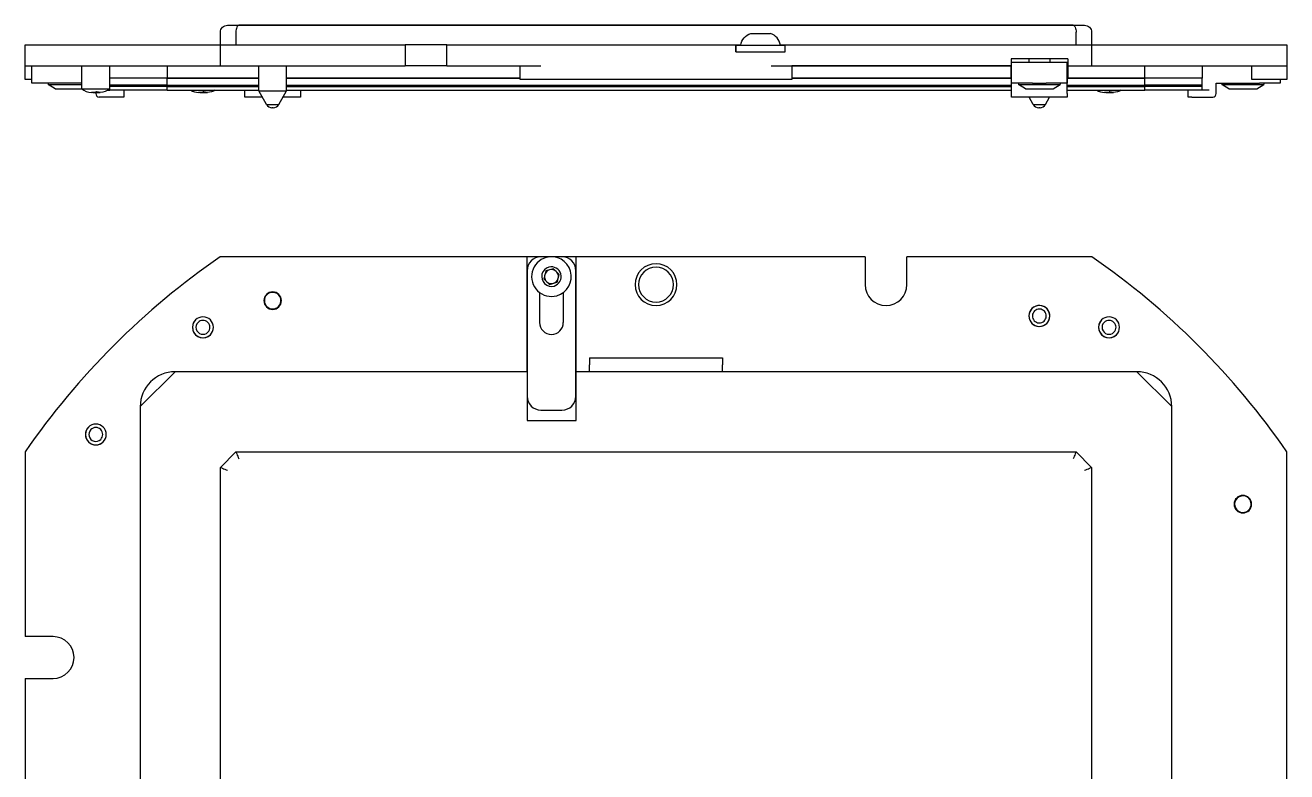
# Model space of a CAD drawing. Extents: x 74 to 808, y 79 to 560.
# Drawn here: x 382.4 to 563.4, y 213.6 to 320.7 of the extents above; entities that cross this region are included whole.
import ezdxf

# ---------------------------------------------------------------- set-up
doc = ezdxf.new("R2010")
doc.units = 0
doc.layers.add('ProjItem', color=7, linetype='CONTINUOUS')
doc.layers.add('ProjItem002', color=7, linetype='CONTINUOUS')

msp = doc.modelspace()

# ---------------------------------------------------------------- linework, layer by layer
at = {"layer": 'ProjItem'}
for p, q in [((411.363, 320.744), (413, 320.744)), ((532.726, 320.744), (413, 320.744)), ((413, 320.744), (532.726, 320.744)), ((532.726, 320.744), (534.363, 320.744)), ((410.363, 317.944), (410.363, 319.744)), ((412.586, 319.744), (412.586, 317.944)), ((533.141, 317.944), (533.141, 319.744)), ((535.363, 319.744), (535.363, 317.944)), ((382.363, 314.944), (382.363, 317.944)), ((410.335, 317.944), (436.863, 317.944)), ((410.335, 317.944), (410.335, 314.944)), ((436.863, 317.944), (436.863, 314.944)), ((442.863, 317.944), (484.313, 317.944)), ((442.863, 314.944), (442.863, 317.944)), ((484.313, 316.944), (484.313, 317.944)), ((484.313, 316.944), (491.413, 316.944)), ((484.313, 316.944), (484.363, 316.944)), ((484.363, 316.944), (484.363, 317.896)), ((486.363, 317.896), (489.363, 317.896)), ((486.363, 316.944), (489.363, 316.944)), ((491.363, 317.944), (491.413, 317.944)), ((491.363, 317.896), (491.363, 317.944)), ((491.363, 317.896), (491.363, 316.944)), ((491.413, 317.944), (535.391, 317.944)), ((491.413, 316.944), (491.413, 317.944)), ((535.391, 314.944), (535.391, 317.944)), ((563.363, 317.944), (563.363, 314.944)), ((382.363, 312.944), (382.363, 314.944)), ((383.288, 312.444), (383.288, 314.944)), ((390.488, 311.644), (390.488, 314.944)), ((394.488, 313.144), (394.488, 314.944)), ((402.746, 314.944), (402.746, 313.144)), ((410.335, 314.944), (436.863, 314.944)), ((415.863, 311.344), (415.863, 314.944)), ((419.863, 311.344), (419.863, 314.944)), ((442.863, 314.944), (456.363, 314.944)), ((453.363, 312.944), (453.363, 314.944)), ((489.363, 314.944), (523.798, 314.944)), ((523.798, 314.944), (492.363, 314.944)), ((492.363, 314.944), (492.363, 312.944)), ((523.798, 315.944), (523.798, 314.944)), ((531.928, 315.944), (523.798, 315.944)), ((523.798, 313.144), (523.798, 314.944)), ((523.863, 312.444), (523.863, 315.444)), ((526.363, 315.944), (526.363, 315.444)), ((526.863, 315.444), (528.863, 315.444)), ((529.363, 315.944), (529.363, 315.444)), ((531.863, 312.444), (531.863, 315.444)), ((531.863, 315.444), (531.863, 312.444)), ((531.928, 315.944), (531.928, 314.944)), ((531.928, 314.944), (531.928, 313.144)), ((531.928, 314.944), (535.391, 314.944)), ((542.98, 313.144), (542.98, 314.944)), ((551.238, 314.944), (551.238, 313.144)), ((558.363, 312.944), (558.363, 314.944)), ((563.363, 314.944), (563.363, 312.944)), ((402.746, 313.144), (394.488, 313.144)), ((394.488, 312.144), (394.488, 313.144)), ((402.746, 313.144), (394.488, 313.144)), ((415.863, 313.144), (402.746, 313.144)), ((402.746, 312.144), (402.746, 313.144)), ((402.746, 313.144), (415.863, 313.144)), ((453.363, 313.144), (419.863, 313.144)), ((419.863, 313.144), (453.363, 313.144)), ((523.798, 313.144), (492.363, 313.144)), ((492.363, 313.144), (523.863, 313.144)), ((531.863, 313.144), (542.98, 313.144)), ((542.98, 313.144), (531.928, 313.144)), ((551.238, 313.144), (542.98, 313.144)), ((542.98, 312.144), (542.98, 313.144)), ((551.238, 313.144), (542.98, 313.144)), ((551.238, 312.144), (551.238, 313.144)), ((385.663, 312.444), (385.663, 312.221)), ((386.663, 311.644), (385.663, 312.221)), ((390.488, 312.444), (386.288, 312.444)), ((394.237, 311.444), (394.488, 311.444)), ((402.746, 312.144), (394.488, 312.144)), ((394.488, 311.944), (394.488, 312.144)), ((394.488, 311.444), (394.488, 311.944)), ((402.746, 311.944), (394.488, 311.944)), ((402.746, 311.444), (394.488, 311.444)), ((396.488, 311.444), (396.488, 310.444)), ((402.746, 312.144), (415.863, 312.144)), ((402.746, 311.444), (402.746, 311.944)), ((402.746, 311.944), (415.863, 311.944)), ((402.746, 311.444), (415.863, 311.444)), ((405.863, 311.944), (405.863, 312.144)), ((407.863, 312.144), (407.863, 311.944)), ((413.863, 310.444), (413.863, 311.444)), ((416.997, 309.38), (415.863, 311.344)), ((418.729, 309.38), (419.863, 311.344)), ((419.863, 312.144), (523.863, 312.144)), ((419.863, 311.944), (523.863, 311.944)), ((419.863, 311.444), (523.863, 311.444)), ((421.863, 311.444), (421.863, 310.444)), ((432.863, 312.144), (432.863, 311.944)), ((442.863, 312.144), (442.863, 311.944)), ((489.363, 312.944), (456.363, 312.944)), ((467.863, 312.144), (467.863, 311.944)), ((477.863, 312.144), (477.863, 311.944)), ((502.863, 312.144), (502.863, 311.944)), ((512.863, 312.144), (512.863, 311.944)), ((523.863, 310.944), (523.863, 312.444)), ((524.863, 312.444), (524.863, 312.221)), ((525.863, 311.644), (524.863, 312.221)), ((526.863, 312.444), (528.863, 312.444)), ((529.863, 311.644), (530.863, 312.221)), ((530.863, 312.444), (530.863, 312.221)), ((531.863, 310.944), (531.863, 312.444)), ((531.863, 312.144), (542.98, 312.144)), ((531.863, 311.944), (542.98, 311.944)), ((531.863, 311.444), (542.98, 311.444)), ((537.863, 312.144), (537.863, 311.944)), ((539.863, 311.944), (539.863, 312.144)), ((551.238, 312.144), (542.98, 312.144)), ((542.98, 311.444), (542.98, 311.944)), ((551.238, 311.944), (542.98, 311.944)), ((551.238, 311.444), (542.98, 311.444)), ((549.238, 310.444), (549.238, 311.444)), ((551.238, 311.944), (551.238, 312.144)), ((551.238, 311.444), (551.238, 311.944)), ((552.238, 311.444), (551.238, 311.444)), ((553.238, 310.944), (553.238, 312.444)), ((553.238, 312.444), (559.438, 312.444)), ((554.063, 312.444), (554.063, 312.221)), ((555.063, 311.644), (554.063, 312.221)), ((560.363, 312.944), (558.363, 312.944)), ((559.063, 311.644), (560.063, 312.221)), ((560.063, 312.444), (560.063, 312.221)), ((562.438, 312.944), (562.438, 312.444)), ((395.988, 310.444), (392.988, 310.444)), ((416.383, 310.444), (414.363, 310.444)), ((421.363, 310.444), (419.343, 310.444)), ((531.863, 310.444), (523.863, 310.444)), ((526.997, 309.38), (526.383, 310.444)), ((528.729, 309.38), (529.343, 310.444)), ((549.738, 310.444), (552.738, 310.444))]:
    msp.add_line(p, q, dxfattribs=at)
for centre, radius, start, end in [((392.988, 310.944), 0.5, 180, -90), ((552.738, 310.944), 0.5, -90, 0), ((417.863, 309.88), 1, -150, -95.4764), ((417.863, 309.88), 1, -84.5236, -30), ((527.863, 309.88), 1, -150, -95.4764), ((527.863, 309.88), 1, -84.5236, -30)]:
    msp.add_arc(centre, radius, start, end, dxfattribs=at)
for points, degree, knots in [([(410.363, 319.744), (410.36, 319.978), (410.457, 320.256), (410.656, 320.451), (410.851, 320.65), (411.129, 320.747), (411.363, 320.744)], 3, [0, 0, 0, 0, 0.785398, 0.785398, 0.785398, 1.5708, 1.5708, 1.5708, 1.5708]), ([(410.363, 319.744), (410.36, 319.978), (410.457, 320.256), (410.656, 320.451), (410.851, 320.65), (411.129, 320.747), (411.363, 320.744)], 3, [0, 0, 0, 0, 0.785398, 0.785398, 0.785398, 1.5708, 1.5708, 1.5708, 1.5708]), ([(413, 320.744), (412.903, 320.747), (412.788, 320.65), (412.707, 320.451), (412.624, 320.256), (412.584, 319.978), (412.586, 319.744)], 3, [4.71239, 4.71239, 4.71239, 4.71239, 5.49779, 5.49779, 5.49779, 6.28319, 6.28319, 6.28319, 6.28319]), ([(532.726, 320.744), (532.823, 320.747), (532.938, 320.65), (533.019, 320.451), (533.102, 320.256), (533.142, 319.978), (533.141, 319.744)], 3, [4.71239, 4.71239, 4.71239, 4.71239, 5.49779, 5.49779, 5.49779, 6.28319, 6.28319, 6.28319, 6.28319]), ([(534.363, 320.744), (534.598, 320.747), (534.875, 320.65), (535.07, 320.451), (535.269, 320.256), (535.366, 319.978), (535.363, 319.744)], 3, [4.71239, 4.71239, 4.71239, 4.71239, 5.49779, 5.49779, 5.49779, 6.28319, 6.28319, 6.28319, 6.28319]), ([(534.363, 320.744), (534.598, 320.747), (534.875, 320.65), (535.07, 320.451), (535.269, 320.256), (535.366, 319.978), (535.363, 319.744)], 3, [4.71239, 4.71239, 4.71239, 4.71239, 5.49779, 5.49779, 5.49779, 6.28319, 6.28319, 6.28319, 6.28319]), ([(485.013, 317.896), (485.066, 318.28), (485.235, 318.647), (485.491, 318.938), (485.747, 319.23), (486.089, 319.444), (486.463, 319.546)], 3, [0, 0, 0, 0, 0.5, 0.5, 0.5, 1, 1, 1, 1]), ([(486.463, 319.546), (486.467, 319.546), (486.471, 319.546), (486.475, 319.546), (486.487, 319.546), (486.499, 319.546), (486.511, 319.546), (486.531, 319.546), (486.551, 319.546), (486.571, 319.546), (486.598, 319.546), (486.626, 319.546), (486.653, 319.546), (486.688, 319.546), (486.722, 319.546), (486.756, 319.546), (486.797, 319.546), (486.838, 319.546), (486.879, 319.546), (486.925, 319.546), (486.972, 319.546), (487.018, 319.546), (487.069, 319.546), (487.121, 319.546), (487.172, 319.546), (487.228, 319.546), (487.283, 319.546), (487.338, 319.546), (487.397, 319.546), (487.455, 319.546), (487.513, 319.546), (487.753, 319.546), (488.005, 319.546), (488.243, 319.546)], 3, [4.43743, 4.43743, 4.43743, 4.43743, 4.56927, 4.56927, 4.56927, 4.70111, 4.70111, 4.70111, 4.83295, 4.83295, 4.83295, 4.96479, 4.96479, 4.96479, 5.09663, 5.09663, 5.09663, 5.22847, 5.22847, 5.22847, 5.36031, 5.36031, 5.36031, 5.49215, 5.49215, 5.49215, 5.62399, 5.62399, 5.62399, 5.75583, 5.75583, 5.75583, 6.28319, 6.28319, 6.28319, 6.28319]), ([(488.243, 319.546), (488.367, 319.546), (488.487, 319.546), (488.598, 319.546), (488.671, 319.546), (488.74, 319.546), (488.805, 319.546), (488.835, 319.546), (488.866, 319.546), (488.896, 319.546), (488.924, 319.546), (488.952, 319.546), (488.979, 319.546), (489.004, 319.546), (489.028, 319.546), (489.053, 319.546), (489.074, 319.546), (489.095, 319.546), (489.116, 319.546), (489.133, 319.546), (489.151, 319.546), (489.168, 319.546), (489.182, 319.546), (489.196, 319.546), (489.209, 319.546), (489.219, 319.546), (489.229, 319.546), (489.239, 319.546), (489.245, 319.546), (489.251, 319.546), (489.257, 319.546), (489.259, 319.546), (489.261, 319.546), (489.263, 319.546)], 3, [0, 0, 0, 0, 0.277679, 0.277679, 0.277679, 0.462799, 0.462799, 0.462799, 0.555359, 0.555359, 0.555359, 0.647919, 0.647919, 0.647919, 0.740479, 0.740479, 0.740479, 0.833038, 0.833038, 0.833038, 0.925598, 0.925598, 0.925598, 1.01816, 1.01816, 1.01816, 1.11072, 1.11072, 1.11072, 1.20328, 1.20328, 1.20328, 1.29584, 1.29584, 1.29584, 1.29584]), ([(490.713, 317.896), (490.66, 318.28), (490.491, 318.647), (490.235, 318.938), (489.979, 319.23), (489.637, 319.444), (489.263, 319.546)], 3, [0, 0, 0, 0, 0.5, 0.5, 0.5, 1, 1, 1, 1]), ([(382.363, 317.944), (384.008, 317.944), (385.712, 317.944), (387.475, 317.944), (389.294, 317.944), (391.169, 317.944), (393.099, 317.944), (395.081, 317.944), (397.116, 317.944), (399.201, 317.944), (401.335, 317.944), (403.517, 317.944), (405.746, 317.944), (408.019, 317.944), (410.335, 317.944)], 1, [5.31699, 5.31699, 5.34282, 5.36865, 5.39448, 5.4203, 5.44613, 5.47196, 5.49779, 5.52361, 5.54944, 5.57527, 5.6011, 5.62693, 5.65275, 5.67858, 5.67858]), ([(442.863, 317.944), (442.788, 317.944), (442.566, 317.944), (442.209, 317.944), (441.733, 317.944), (441.165, 317.944), (440.531, 317.944), (439.863, 317.944), (439.195, 317.944), (438.561, 317.944), (437.993, 317.944), (437.518, 317.944), (437.16, 317.944), (436.938, 317.944), (436.863, 317.944)], 1, [1.5708, 1.5708, 1.7952, 2.0196, 2.24399, 2.46839, 2.69279, 2.91719, 3.14159, 3.36599, 3.59039, 3.81479, 4.03919, 4.26359, 4.48799, 4.71239, 4.71239]), ([(484.313, 317.944), (484.314, 317.944), (484.316, 317.944), (484.317, 317.944), (484.323, 317.944), (484.333, 317.944), (484.348, 317.944), (484.364, 317.944), (484.384, 317.944), (484.408, 317.944), (484.435, 317.944), (484.465, 317.944), (484.498, 317.944), (484.621, 317.944), (484.8, 317.944), (485.02, 317.944)], 3, [1.5708, 1.5708, 1.5708, 1.5708, 1.63279, 1.63279, 1.63279, 1.75679, 1.75679, 1.75679, 1.88079, 1.88079, 1.88079, 2.00479, 2.00479, 2.00479, 2.43877, 2.43877, 2.43877, 2.43877]), ([(484.363, 317.896), (484.369, 317.896), (484.376, 317.896), (484.394, 317.896), (484.413, 317.896), (484.444, 317.896), (484.475, 317.896), (484.518, 317.896), (484.561, 317.896), (484.615, 317.896), (484.67, 317.896), (484.734, 317.896), (484.799, 317.896), (484.874, 317.896), (484.949, 317.896), (485.032, 317.896), (485.116, 317.896), (485.207, 317.896), (485.299, 317.896), (485.397, 317.896), (485.495, 317.896), (485.599, 317.896), (485.702, 317.896), (485.81, 317.896), (485.918, 317.896), (486.138, 317.896), (486.363, 317.896)], 2, [0, 0, 0, 0.1122, 0.1122, 0.224399, 0.224399, 0.336599, 0.336599, 0.448799, 0.448799, 0.560999, 0.560999, 0.673198, 0.673198, 0.785398, 0.785398, 0.897598, 0.897598, 1.0098, 1.0098, 1.122, 1.122, 1.2342, 1.2342, 1.3464, 1.3464, 1.5708, 1.5708, 1.5708]), ([(489.363, 317.896), (489.588, 317.896), (489.81, 317.896), (490.024, 317.896), (490.093, 317.896), (490.162, 317.896), (490.231, 317.896), (490.296, 317.896), (490.362, 317.896), (490.427, 317.896), (490.488, 317.896), (490.549, 317.896), (490.61, 317.896), (490.666, 317.896), (490.721, 317.896), (490.777, 317.896), (490.827, 317.896), (490.877, 317.896), (490.927, 317.896), (490.97, 317.896), (491.013, 317.896), (491.056, 317.896), (491.093, 317.896), (491.129, 317.896), (491.165, 317.896), (491.194, 317.896), (491.222, 317.896), (491.251, 317.896), (491.271, 317.896), (491.292, 317.896), (491.313, 317.896), (491.325, 317.896), (491.338, 317.896), (491.35, 317.896), (491.355, 317.896), (491.359, 317.896), (491.363, 317.896)], 3, [1.5708, 1.5708, 1.5708, 1.5708, 1.9074, 1.9074, 1.9074, 2.0196, 2.0196, 2.0196, 2.1318, 2.1318, 2.1318, 2.24399, 2.24399, 2.24399, 2.35619, 2.35619, 2.35619, 2.46839, 2.46839, 2.46839, 2.58059, 2.58059, 2.58059, 2.69279, 2.69279, 2.69279, 2.80499, 2.80499, 2.80499, 2.91719, 2.91719, 2.91719, 3.02939, 3.02939, 3.02939, 3.14159, 3.14159, 3.14159, 3.14159]), ([(490.706, 317.944), (490.911, 317.944), (491.078, 317.944), (491.191, 317.944), (491.303, 317.944), (491.362, 317.944), (491.363, 317.944)], 3, [3.87765, 3.87765, 3.87765, 3.87765, 4.29502, 4.29502, 4.29502, 4.71239, 4.71239, 4.71239, 4.71239]), ([(535.391, 317.944), (537.707, 317.944), (539.98, 317.944), (542.209, 317.944), (544.391, 317.944), (546.525, 317.944), (548.61, 317.944), (550.645, 317.944), (552.628, 317.944), (554.557, 317.944), (556.432, 317.944), (558.251, 317.944), (560.014, 317.944), (561.718, 317.944), (563.363, 317.944)], 1, [0.604604, 0.604604, 0.630432, 0.656259, 0.682087, 0.707915, 0.733743, 0.75957, 0.785398, 0.811226, 0.837054, 0.862881, 0.888709, 0.914537, 0.940365, 0.966192, 0.966192]), ([(382.363, 314.944), (384.008, 314.944), (385.712, 314.944), (387.475, 314.944), (389.294, 314.944), (391.169, 314.944), (393.099, 314.944), (395.081, 314.944), (397.116, 314.944), (399.201, 314.944), (401.335, 314.944), (403.517, 314.944), (405.746, 314.944), (408.019, 314.944), (410.335, 314.944)], 1, [5.31699, 5.31699, 5.34282, 5.36865, 5.39448, 5.4203, 5.44613, 5.47196, 5.49779, 5.52361, 5.54944, 5.57527, 5.6011, 5.62693, 5.65275, 5.67858, 5.67858]), ([(442.863, 314.944), (442.788, 314.944), (442.566, 314.944), (442.209, 314.944), (441.733, 314.944), (441.165, 314.944), (440.531, 314.944), (439.863, 314.944), (439.195, 314.944), (438.561, 314.944), (437.993, 314.944), (437.518, 314.944), (437.16, 314.944), (436.938, 314.944), (436.863, 314.944)], 1, [1.5708, 1.5708, 1.7952, 2.0196, 2.24399, 2.46839, 2.69279, 2.91719, 3.14159, 3.36599, 3.59039, 3.81479, 4.03919, 4.26359, 4.48799, 4.71239, 4.71239]), ([(523.863, 315.444), (523.872, 315.444), (523.882, 315.444), (523.91, 315.444), (523.938, 315.444), (523.985, 315.444), (524.031, 315.444), (524.096, 315.444), (524.16, 315.444), (524.241, 315.444), (524.323, 315.444), (524.42, 315.444), (524.518, 315.444), (524.63, 315.444), (524.742, 315.444), (524.867, 315.444), (524.993, 315.444), (525.13, 315.444), (525.267, 315.444), (525.414, 315.444), (525.561, 315.444), (525.717, 315.444), (525.872, 315.444), (526.034, 315.444), (526.195, 315.444), (526.526, 315.444), (526.863, 315.444)], 2, [4.71239, 4.71239, 4.71239, 4.82459, 4.82459, 4.93679, 4.93679, 5.04899, 5.04899, 5.16119, 5.16119, 5.27339, 5.27339, 5.38559, 5.38559, 5.49779, 5.49779, 5.60999, 5.60999, 5.72219, 5.72219, 5.83439, 5.83439, 5.94659, 5.94659, 6.05879, 6.05879, 6.28319, 6.28319, 6.28319]), ([(528.863, 315.444), (529.199, 315.444), (529.531, 315.444), (529.854, 315.444), (530.165, 315.444), (530.459, 315.444), (530.733, 315.444), (530.984, 315.444), (531.209, 315.444), (531.403, 315.444), (531.566, 315.444), (531.695, 315.444), (531.788, 315.444), (531.844, 315.444), (531.863, 315.444)], 1, [0, 0, 0.1122, 0.224399, 0.336599, 0.448799, 0.560999, 0.673198, 0.785398, 0.897598, 1.0098, 1.122, 1.2342, 1.3464, 1.4586, 1.5708, 1.5708]), ([(535.391, 314.944), (537.707, 314.944), (539.98, 314.944), (542.209, 314.944), (544.391, 314.944), (546.525, 314.944), (548.61, 314.944), (550.645, 314.944), (552.628, 314.944), (554.557, 314.944), (556.432, 314.944), (558.251, 314.944), (560.014, 314.944), (561.718, 314.944), (563.363, 314.944)], 1, [0.604604, 0.604604, 0.630432, 0.656259, 0.682087, 0.707915, 0.733743, 0.75957, 0.785398, 0.811226, 0.837054, 0.862881, 0.888709, 0.914537, 0.940365, 0.966192, 0.966192]), ([(383.288, 312.944), (383.227, 312.944), (383.167, 312.944), (383.05, 312.944), (382.946, 312.944), (382.897, 312.944), (382.848, 312.944), (382.803, 312.944), (382.758, 312.944), (382.717, 312.944), (382.676, 312.944), (382.64, 312.944), (382.604, 312.944), (382.572, 312.944), (382.541, 312.944), (382.514, 312.944), (382.487, 312.944), (382.465, 312.944), (382.442, 312.944), (382.425, 312.944), (382.408, 312.944), (382.395, 312.944), (382.383, 312.944), (382.375, 312.944), (382.368, 312.944), (382.366, 312.944), (382.363, 312.944)], 2, [3.90539, 3.90539, 3.90539, 3.96303, 3.96303, 4.07832, 4.07832, 4.13596, 4.13596, 4.1936, 4.1936, 4.25124, 4.25124, 4.30889, 4.30889, 4.36653, 4.36653, 4.42417, 4.42417, 4.48182, 4.48182, 4.53946, 4.53946, 4.5971, 4.5971, 4.65475, 4.65475, 4.71239, 4.71239, 4.71239]), ([(386.288, 312.444), (385.952, 312.444), (385.62, 312.444), (385.297, 312.444), (384.986, 312.444), (384.692, 312.444), (384.418, 312.444), (384.167, 312.444), (383.943, 312.444), (383.748, 312.444), (383.585, 312.444), (383.456, 312.444), (383.363, 312.444), (383.307, 312.444), (383.288, 312.444)], 1, [0, 0, 0.1122, 0.224399, 0.336599, 0.448799, 0.560999, 0.673198, 0.785398, 0.897598, 1.0098, 1.122, 1.2342, 1.3464, 1.4586, 1.5708, 1.5708]), ([(385.663, 312.221), (385.671, 312.221), (385.694, 312.221), (385.732, 312.221), (385.785, 312.221), (385.853, 312.221), (385.935, 312.221), (386.031, 312.221), (386.14, 312.221), (386.262, 312.221), (386.397, 312.221), (386.543, 312.221), (386.7, 312.221), (386.867, 312.221), (387.043, 312.221)], 1, [5.28264, 5.28264, 5.35411, 5.42558, 5.49704, 5.56851, 5.63998, 5.71145, 5.78291, 5.85438, 5.92585, 5.99732, 6.06878, 6.14025, 6.21172, 6.28319, 6.28319]), ([(386.663, 311.644), (386.666, 311.644), (386.668, 311.644), (386.676, 311.644), (386.683, 311.644), (386.696, 311.644), (386.709, 311.644), (386.726, 311.644), (386.744, 311.644), (386.767, 311.644), (386.789, 311.644), (386.817, 311.644), (386.844, 311.644), (386.876, 311.644), (386.908, 311.644), (386.945, 311.644), (386.981, 311.644), (387.022, 311.644), (387.063, 311.644), (387.108, 311.644), (387.152, 311.644), (387.248, 311.644), (387.355, 311.644), (387.464, 311.644), (387.583, 311.644)], 2, [2.14105, 2.14105, 2.14105, 2.21252, 2.21252, 2.28398, 2.28398, 2.35545, 2.35545, 2.42692, 2.42692, 2.49839, 2.49839, 2.56985, 2.56985, 2.64132, 2.64132, 2.71279, 2.71279, 2.78426, 2.78426, 2.85572, 2.85572, 2.99866, 2.99866, 3.14159, 3.14159, 3.14159]), ([(387.043, 312.221), (387.119, 312.221), (387.195, 312.221), (387.27, 312.221), (387.349, 312.221), (387.428, 312.221), (387.508, 312.221), (387.59, 312.221), (387.672, 312.221), (387.754, 312.221), (388.088, 312.221), (388.439, 312.221), (388.789, 312.221), (389.051, 312.221), (389.31, 312.221), (389.562, 312.221), (389.644, 312.221), (389.726, 312.221), (389.808, 312.221), (389.887, 312.221), (389.967, 312.221), (390.046, 312.221), (390.122, 312.221), (390.197, 312.221), (390.273, 312.221), (390.345, 312.221), (390.416, 312.221), (390.488, 312.221)], 3, [0, 0, 0, 0, 0.0874437, 0.0874437, 0.0874437, 0.174887, 0.174887, 0.174887, 0.262331, 0.262331, 0.262331, 0.612106, 0.612106, 0.612106, 0.874437, 0.874437, 0.874437, 0.96188, 0.96188, 0.96188, 1.04932, 1.04932, 1.04932, 1.13677, 1.13677, 1.13677, 1.22421, 1.22421, 1.22421, 1.22421]), ([(387.583, 311.644), (387.655, 311.644), (387.726, 311.644), (387.798, 311.644), (387.874, 311.644), (387.949, 311.644), (388.025, 311.644), (388.104, 311.644), (388.183, 311.644), (388.262, 311.644), (388.584, 311.644), (388.918, 311.644), (389.234, 311.644), (389.311, 311.644), (389.388, 311.644), (389.465, 311.644), (389.537, 311.644), (389.61, 311.644), (389.683, 311.644), (389.751, 311.644), (389.818, 311.644), (389.886, 311.644), (389.948, 311.644), (390.009, 311.644), (390.071, 311.644), (390.125, 311.644), (390.18, 311.644), (390.234, 311.644), (390.281, 311.644), (390.327, 311.644), (390.374, 311.644), (390.412, 311.644), (390.45, 311.644), (390.488, 311.644)], 3, [3.14159, 3.14159, 3.14159, 3.14159, 3.26442, 3.26442, 3.26442, 3.38725, 3.38725, 3.38725, 3.51008, 3.51008, 3.51008, 4.0014, 4.0014, 4.0014, 4.12423, 4.12423, 4.12423, 4.24705, 4.24705, 4.24705, 4.36988, 4.36988, 4.36988, 4.49271, 4.49271, 4.49271, 4.61554, 4.61554, 4.61554, 4.73837, 4.73837, 4.73837, 4.8612, 4.8612, 4.8612, 4.8612]), ([(390.488, 311.644), (390.489, 311.644), (390.541, 311.644), (390.641, 311.644), (390.743, 311.644), (390.892, 311.644), (391.078, 311.644)], 3, [2.3531, 2.3531, 2.3531, 2.3531, 2.74735, 2.74735, 2.74735, 3.14159, 3.14159, 3.14159, 3.14159]), ([(391.078, 311.644), (391.207, 311.644), (391.335, 311.644), (391.48, 311.644), (391.625, 311.644), (391.782, 311.644), (391.939, 311.644), (392.267, 311.644), (392.604, 311.644), (392.77, 311.644), (392.937, 311.644), (393.096, 311.644), (393.256, 311.644), (393.405, 311.644), (393.554, 311.644), (393.688, 311.644), (393.822, 311.644), (393.938, 311.644), (394.053, 311.644), (394.146, 311.644), (394.239, 311.644), (394.308, 311.644), (394.376, 311.644), (394.418, 311.644), (394.46, 311.644), (394.474, 311.644), (394.488, 311.644)], 2, [3.14159, 3.14159, 3.14159, 3.30967, 3.30967, 3.47775, 3.47775, 3.64583, 3.64583, 3.98198, 3.98198, 4.15006, 4.15006, 4.31814, 4.31814, 4.48622, 4.48622, 4.6543, 4.6543, 4.82238, 4.82238, 4.99046, 4.99046, 5.15853, 5.15853, 5.32661, 5.32661, 5.49469, 5.49469, 5.49469]), ([(415.887, 311.344), (415.997, 311.344), (416.191, 311.344), (416.462, 311.344), (416.796, 311.344), (417.178, 311.344), (417.592, 311.344), (418.017, 311.344), (418.436, 311.344), (418.829, 311.344), (419.178, 311.344), (419.467, 311.344), (419.684, 311.344), (419.818, 311.344), (419.863, 311.344)], 1, [3.14159, 3.14159, 3.35495, 3.56831, 3.78167, 3.99503, 4.20839, 4.42175, 4.63511, 4.84846, 5.06182, 5.27518, 5.48854, 5.7019, 5.91526, 6.12862, 6.12862]), ([(492.363, 312.944), (492.354, 312.944), (492.344, 312.944), (492.316, 312.944), (492.288, 312.944), (492.241, 312.944), (492.195, 312.944), (492.13, 312.944), (492.066, 312.944), (491.985, 312.944), (491.903, 312.944), (491.806, 312.944), (491.709, 312.944), (491.596, 312.944), (491.484, 312.944), (491.359, 312.944), (491.233, 312.944), (491.096, 312.944), (490.959, 312.944), (490.812, 312.944), (490.665, 312.944), (490.509, 312.944), (490.354, 312.944), (490.192, 312.944), (490.031, 312.944), (489.7, 312.944), (489.363, 312.944)], 2, [1.5708, 1.5708, 1.5708, 1.683, 1.683, 1.7952, 1.7952, 1.9074, 1.9074, 2.0196, 2.0196, 2.1318, 2.1318, 2.24399, 2.24399, 2.35619, 2.35619, 2.46839, 2.46839, 2.58059, 2.58059, 2.69279, 2.69279, 2.80499, 2.80499, 2.91719, 2.91719, 3.14159, 3.14159, 3.14159]), ([(526.863, 312.444), (526.527, 312.444), (526.195, 312.444), (525.872, 312.444), (525.561, 312.444), (525.267, 312.444), (524.993, 312.444), (524.742, 312.444), (524.518, 312.444), (524.323, 312.444), (524.16, 312.444), (524.031, 312.444), (523.938, 312.444), (523.882, 312.444), (523.863, 312.444)], 1, [1.5708, 1.5708, 1.683, 1.7952, 1.9074, 2.0196, 2.1318, 2.24399, 2.35619, 2.46839, 2.58059, 2.69279, 2.80499, 2.91719, 3.02939, 3.14159, 3.14159]), ([(524.863, 312.221), (524.913, 312.221), (525.063, 312.221), (525.307, 312.221), (525.637, 312.221), (526.042, 312.221), (526.508, 312.221), (527.019, 312.221), (527.559, 312.221), (528.109, 312.221), (528.651, 312.221), (529.167, 312.221), (529.638, 312.221), (530.05, 312.221), (530.388, 312.221)], 1, [3.71185, 3.71185, 3.89551, 4.07918, 4.26285, 4.44651, 4.63018, 4.81385, 4.99752, 5.18118, 5.36485, 5.54852, 5.73218, 5.91585, 6.09952, 6.28319, 6.28319]), ([(525.863, 311.644), (525.88, 311.644), (525.897, 311.644), (525.947, 311.644), (525.996, 311.644), (526.078, 311.644), (526.159, 311.644), (526.269, 311.644), (526.379, 311.644), (526.514, 311.644), (526.649, 311.644), (526.804, 311.644), (526.959, 311.644), (527.13, 311.644), (527.3, 311.644), (527.48, 311.644), (527.66, 311.644), (528.029, 311.644), (528.389, 311.644), (528.56, 311.644), (528.732, 311.644), (528.889, 311.644), (529.046, 311.644), (529.184, 311.644), (529.321, 311.644), (529.434, 311.644), (529.547, 311.644)], 2, [0.570252, 0.570252, 0.570252, 0.75392, 0.75392, 0.937587, 0.937587, 1.12125, 1.12125, 1.30492, 1.30492, 1.48859, 1.48859, 1.67226, 1.67226, 1.85592, 1.85592, 2.03959, 2.03959, 2.40692, 2.40692, 2.59059, 2.59059, 2.77426, 2.77426, 2.95793, 2.95793, 3.14159, 3.14159, 3.14159]), ([(531.863, 312.444), (531.854, 312.444), (531.844, 312.444), (531.816, 312.444), (531.788, 312.444), (531.741, 312.444), (531.695, 312.444), (531.63, 312.444), (531.566, 312.444), (531.485, 312.444), (531.403, 312.444), (531.306, 312.444), (531.209, 312.444), (531.096, 312.444), (530.984, 312.444), (530.859, 312.444), (530.733, 312.444), (530.596, 312.444), (530.459, 312.444), (530.312, 312.444), (530.165, 312.444), (530.009, 312.444), (529.854, 312.444), (529.692, 312.444), (529.531, 312.444), (529.2, 312.444), (528.863, 312.444)], 2, [0, 0, 0, 0.1122, 0.1122, 0.224399, 0.224399, 0.336599, 0.336599, 0.448799, 0.448799, 0.560999, 0.560999, 0.673198, 0.673198, 0.785398, 0.785398, 0.897598, 0.897598, 1.0098, 1.0098, 1.122, 1.122, 1.2342, 1.2342, 1.3464, 1.3464, 1.5708, 1.5708, 1.5708]), ([(554.063, 312.221), (554.071, 312.221), (554.094, 312.221), (554.132, 312.221), (554.185, 312.221), (554.253, 312.221), (554.335, 312.221), (554.431, 312.221), (554.54, 312.221), (554.662, 312.221), (554.797, 312.221), (554.943, 312.221), (555.1, 312.221), (555.267, 312.221), (555.443, 312.221)], 1, [2.14105, 2.14105, 2.21252, 2.28398, 2.35545, 2.42692, 2.49839, 2.56985, 2.64132, 2.71279, 2.78426, 2.85572, 2.92719, 2.99866, 3.07013, 3.14159, 3.14159]), ([(555.063, 311.644), (555.066, 311.644), (555.068, 311.644), (555.076, 311.644), (555.083, 311.644), (555.096, 311.644), (555.109, 311.644), (555.126, 311.644), (555.144, 311.644), (555.167, 311.644), (555.189, 311.644), (555.217, 311.644), (555.244, 311.644), (555.276, 311.644), (555.308, 311.644), (555.345, 311.644), (555.381, 311.644), (555.422, 311.644), (555.463, 311.644), (555.508, 311.644), (555.552, 311.644), (555.648, 311.644), (555.755, 311.644), (555.864, 311.644), (555.983, 311.644)], 2, [5.28264, 5.28264, 5.28264, 5.35411, 5.35411, 5.42558, 5.42558, 5.49704, 5.49704, 5.56851, 5.56851, 5.63998, 5.63998, 5.71145, 5.71145, 5.78291, 5.78291, 5.85438, 5.85438, 5.92585, 5.92585, 5.99732, 5.99732, 6.14025, 6.14025, 6.28319, 6.28319, 6.28319]), ([(555.443, 312.221), (555.645, 312.221), (555.847, 312.221), (556.063, 312.221), (556.279, 312.221), (556.504, 312.221), (556.729, 312.221), (557.188, 312.221), (557.643, 312.221), (557.863, 312.221), (558.084, 312.221), (558.293, 312.221), (558.502, 312.221), (558.694, 312.221), (558.886, 312.221), (559.057, 312.221), (559.228, 312.221), (559.373, 312.221), (559.519, 312.221), (559.636, 312.221), (559.753, 312.221), (559.838, 312.221), (559.924, 312.221), (559.976, 312.221), (560.028, 312.221), (560.046, 312.221), (560.063, 312.221)], 2, [3.14159, 3.14159, 3.14159, 3.29452, 3.29452, 3.44746, 3.44746, 3.60039, 3.60039, 3.90625, 3.90625, 4.05918, 4.05918, 4.21212, 4.21212, 4.36505, 4.36505, 4.51798, 4.51798, 4.67091, 4.67091, 4.82385, 4.82385, 4.97678, 4.97678, 5.12971, 5.12971, 5.28264, 5.28264, 5.28264]), ([(555.983, 311.644), (556.252, 311.644), (556.54, 311.644), (556.841, 311.644), (557.449, 311.644), (557.744, 311.644), (558.022, 311.644), (558.278, 311.644), (558.506, 311.644), (558.7, 311.644), (558.856, 311.644), (558.97, 311.644), (559.04, 311.644), (559.063, 311.644)], 1, [0, 0, 0.152932, 0.305864, 0.458796, 0.76466, 0.917592, 1.07052, 1.22346, 1.37639, 1.52932, 1.68225, 1.83518, 1.98812, 2.14105, 2.14105]), ([(562.438, 312.444), (562.429, 312.444), (562.419, 312.444), (562.391, 312.444), (562.363, 312.444), (562.316, 312.444), (562.27, 312.444), (562.205, 312.444), (562.141, 312.444), (562.06, 312.444), (561.978, 312.444), (561.881, 312.444), (561.784, 312.444), (561.671, 312.444), (561.559, 312.444), (561.434, 312.444), (561.308, 312.444), (561.171, 312.444), (561.034, 312.444), (560.887, 312.444), (560.74, 312.444), (560.584, 312.444), (560.429, 312.444), (560.267, 312.444), (560.106, 312.444), (559.775, 312.444), (559.438, 312.444)], 2, [1.5708, 1.5708, 1.5708, 1.683, 1.683, 1.7952, 1.7952, 1.9074, 1.9074, 2.0196, 2.0196, 2.1318, 2.1318, 2.24399, 2.24399, 2.35619, 2.35619, 2.46839, 2.46839, 2.58059, 2.58059, 2.69279, 2.69279, 2.80499, 2.80499, 2.91719, 2.91719, 3.14159, 3.14159, 3.14159]), ([(563.363, 312.944), (563.354, 312.944), (563.344, 312.944), (563.316, 312.944), (563.288, 312.944), (563.241, 312.944), (563.195, 312.944), (563.13, 312.944), (563.066, 312.944), (562.985, 312.944), (562.903, 312.944), (562.806, 312.944), (562.709, 312.944), (562.596, 312.944), (562.484, 312.944), (562.359, 312.944), (562.233, 312.944), (562.096, 312.944), (561.959, 312.944), (561.812, 312.944), (561.665, 312.944), (561.509, 312.944), (561.354, 312.944), (561.192, 312.944), (561.031, 312.944), (560.7, 312.944), (560.363, 312.944)], 2, [1.5708, 1.5708, 1.5708, 1.683, 1.683, 1.7952, 1.7952, 1.9074, 1.9074, 2.0196, 2.0196, 2.1318, 2.1318, 2.24399, 2.24399, 2.35619, 2.35619, 2.46839, 2.46839, 2.58059, 2.58059, 2.69279, 2.69279, 2.80499, 2.80499, 2.91719, 2.91719, 3.14159, 3.14159, 3.14159]), ([(392.933, 311.103), (392.751, 311.103), (392.451, 311.103), (392.217, 311.103), (392, 311.103), (391.853, 311.103), (391.856, 311.103)], 3, [0, 0, 0, 0, 0.520716, 0.520716, 0.520716, 1, 1, 1, 1]), ([(392.043, 311.103), (392.178, 311.103), (392.379, 311.103), (392.569, 311.103), (392.619, 311.103), (392.667, 311.103), (392.713, 311.103), (392.878, 311.103), (393.013, 311.103), (393.076, 311.103), (393.105, 311.103), (393.12, 311.103), (393.12, 311.103)], 3, [0, 0, 0, 0, 0.442747, 0.442747, 0.442747, 0.557253, 0.557253, 0.557253, 0.778627, 0.778627, 0.778627, 1, 1, 1, 1]), ([(396.488, 310.444), (396.488, 310.444), (396.434, 310.444), (396.342, 310.444), (396.248, 310.444), (396.119, 310.444), (395.988, 310.444)], 3, [4.71239, 4.71239, 4.71239, 4.71239, 5.49779, 5.49779, 5.49779, 6.28319, 6.28319, 6.28319, 6.28319]), ([(408.308, 311.103), (408.126, 311.103), (407.826, 311.103), (407.592, 311.103), (407.375, 311.103), (407.228, 311.103), (407.231, 311.103)], 3, [0, 0, 0, 0, 0.520716, 0.520716, 0.520716, 1, 1, 1, 1]), ([(407.418, 311.103), (407.553, 311.103), (407.754, 311.103), (407.944, 311.103), (407.994, 311.103), (408.042, 311.103), (408.088, 311.103), (408.253, 311.103), (408.388, 311.103), (408.451, 311.103), (408.48, 311.103), (408.495, 311.103), (408.495, 311.103)], 3, [0, 0, 0, 0, 0.442747, 0.442747, 0.442747, 0.557253, 0.557253, 0.557253, 0.778627, 0.778627, 0.778627, 1, 1, 1, 1]), ([(414.363, 310.444), (414.232, 310.444), (414.103, 310.444), (414.009, 310.444), (413.917, 310.444), (413.863, 310.444), (413.863, 310.444)], 3, [4.71239, 4.71239, 4.71239, 4.71239, 5.49779, 5.49779, 5.49779, 6.28319, 6.28319, 6.28319, 6.28319]), ([(421.863, 310.444), (421.863, 310.444), (421.809, 310.444), (421.717, 310.444), (421.623, 310.444), (421.494, 310.444), (421.363, 310.444)], 3, [3.14159, 3.14159, 3.14159, 3.14159, 3.92699, 3.92699, 3.92699, 4.71239, 4.71239, 4.71239, 4.71239]), ([(523.863, 310.444), (523.863, 310.444), (523.863, 310.498), (523.863, 310.59), (523.863, 310.683), (523.863, 310.813), (523.863, 310.944)], 3, [4.71239, 4.71239, 4.71239, 4.71239, 5.49779, 5.49779, 5.49779, 6.28319, 6.28319, 6.28319, 6.28319]), ([(531.863, 310.944), (531.863, 310.813), (531.863, 310.683), (531.863, 310.59), (531.863, 310.498), (531.863, 310.444), (531.863, 310.444)], 3, [0, 0, 0, 0, 0.785398, 0.785398, 0.785398, 1.5708, 1.5708, 1.5708, 1.5708]), ([(538.308, 311.103), (538.126, 311.103), (537.826, 311.103), (537.592, 311.103), (537.375, 311.103), (537.228, 311.103), (537.231, 311.103)], 3, [0, 0, 0, 0, 0.520716, 0.520716, 0.520716, 1, 1, 1, 1]), ([(537.418, 311.103), (537.553, 311.103), (537.754, 311.103), (537.944, 311.103), (537.994, 311.103), (538.042, 311.103), (538.088, 311.103), (538.253, 311.103), (538.388, 311.103), (538.451, 311.103), (538.48, 311.103), (538.495, 311.103), (538.495, 311.103)], 3, [0, 0, 0, 0, 0.442747, 0.442747, 0.442747, 0.557253, 0.557253, 0.557253, 0.778627, 0.778627, 0.778627, 1, 1, 1, 1]), ([(549.738, 310.444), (549.607, 310.444), (549.478, 310.444), (549.384, 310.444), (549.292, 310.444), (549.238, 310.444), (549.238, 310.444)], 3, [3.14159, 3.14159, 3.14159, 3.14159, 3.92699, 3.92699, 3.92699, 4.71239, 4.71239, 4.71239, 4.71239]), ([(417.007, 309.38), (417.014, 309.38), (417.021, 309.38), (417.028, 309.38), (417.038, 309.38), (417.048, 309.38), (417.058, 309.38), (417.072, 309.38), (417.086, 309.38), (417.099, 309.38), (417.116, 309.38), (417.133, 309.38), (417.15, 309.38), (417.17, 309.38), (417.19, 309.38), (417.209, 309.38), (417.253, 309.38), (417.301, 309.38), (417.352, 309.38), (417.536, 309.38), (417.772, 309.38), (417.996, 309.38)], 3, [3.14159, 3.14159, 3.14159, 3.14159, 3.25379, 3.25379, 3.25379, 3.36599, 3.36599, 3.36599, 3.47819, 3.47819, 3.47819, 3.59039, 3.59039, 3.59039, 3.70259, 3.70259, 3.70259, 3.92699, 3.92699, 3.92699, 4.71239, 4.71239, 4.71239, 4.71239]), ([(417.996, 309.38), (418.199, 309.38), (418.387, 309.38), (418.521, 309.38), (418.539, 309.38), (418.557, 309.38), (418.574, 309.38), (418.607, 309.38), (418.635, 309.38), (418.659, 309.38), (418.669, 309.38), (418.679, 309.38), (418.689, 309.38), (418.697, 309.38), (418.704, 309.38), (418.711, 309.38), (418.716, 309.38), (418.72, 309.38), (418.725, 309.38), (418.726, 309.38), (418.728, 309.38), (418.729, 309.38)], 3, [4.71239, 4.71239, 4.71239, 4.71239, 5.4205, 5.4205, 5.4205, 5.52166, 5.52166, 5.52166, 5.72398, 5.72398, 5.72398, 5.82514, 5.82514, 5.82514, 5.9263, 5.9263, 5.9263, 6.02746, 6.02746, 6.02746, 6.12862, 6.12862, 6.12862, 6.12862]), ([(527.007, 309.38), (527.014, 309.38), (527.021, 309.38), (527.028, 309.38), (527.038, 309.38), (527.048, 309.38), (527.058, 309.38), (527.072, 309.38), (527.086, 309.38), (527.099, 309.38), (527.116, 309.38), (527.133, 309.38), (527.15, 309.38), (527.17, 309.38), (527.19, 309.38), (527.209, 309.38), (527.253, 309.38), (527.301, 309.38), (527.352, 309.38), (527.536, 309.38), (527.772, 309.38), (527.996, 309.38)], 3, [0, 0, 0, 0, 0.1122, 0.1122, 0.1122, 0.224399, 0.224399, 0.224399, 0.336599, 0.336599, 0.336599, 0.448799, 0.448799, 0.448799, 0.560999, 0.560999, 0.560999, 0.785398, 0.785398, 0.785398, 1.5708, 1.5708, 1.5708, 1.5708]), ([(527.996, 309.38), (528.199, 309.38), (528.387, 309.38), (528.521, 309.38), (528.539, 309.38), (528.557, 309.38), (528.574, 309.38), (528.607, 309.38), (528.635, 309.38), (528.659, 309.38), (528.669, 309.38), (528.679, 309.38), (528.689, 309.38), (528.697, 309.38), (528.704, 309.38), (528.711, 309.38), (528.716, 309.38), (528.72, 309.38), (528.725, 309.38), (528.726, 309.38), (528.728, 309.38), (528.729, 309.38)], 3, [1.5708, 1.5708, 1.5708, 1.5708, 2.27891, 2.27891, 2.27891, 2.38007, 2.38007, 2.38007, 2.58239, 2.58239, 2.58239, 2.68355, 2.68355, 2.68355, 2.78471, 2.78471, 2.78471, 2.88587, 2.88587, 2.88587, 2.98702, 2.98702, 2.98702, 2.98702])]:
    msp.add_open_spline(points, degree=degree, knots=knots, dxfattribs=at)
for points, degree in [([(416.263, 314.944), (416.263, 314.944)], 1), ([(419.463, 314.944), (419.463, 314.944)], 1), ([(390.488, 311.644), (390.854, 311.299), (391.353, 311.101), (391.856, 311.103)], 3), ([(390.488, 311.644), (390.854, 311.299), (391.353, 311.101), (391.856, 311.103)], 3), ([(394.488, 311.644), (394.122, 311.299), (393.623, 311.101), (393.12, 311.103)], 3), ([(406.114, 311.444), (406.441, 311.222), (406.836, 311.102), (407.231, 311.103)], 3), ([(409.612, 311.444), (409.285, 311.222), (408.89, 311.102), (408.495, 311.103)], 3), ([(415.863, 311.344), (415.863, 311.344), (415.887, 311.344)], 2), ([(456.363, 312.944), (456.027, 312.944), (455.695, 312.944), (455.372, 312.944), (455.061, 312.944), (454.767, 312.944), (454.493, 312.944), (454.242, 312.944), (454.018, 312.944), (453.823, 312.944), (453.66, 312.944), (453.531, 312.944), (453.438, 312.944), (453.382, 312.944), (453.363, 312.944)], 1), ([(529.547, 311.644), (529.752, 311.644), (529.863, 311.644), (529.863, 311.644)], 3), ([(530.388, 312.221), (530.696, 312.221), (530.863, 312.221), (530.863, 312.221)], 3), ([(536.114, 311.444), (536.441, 311.222), (536.836, 311.102), (537.231, 311.103)], 3), ([(539.612, 311.444), (539.285, 311.222), (538.89, 311.102), (538.495, 311.103)], 3), ([(392.043, 311.103), (391.924, 311.103), (391.855, 311.103), (391.856, 311.103)], 3), ([(392.043, 311.103), (391.924, 311.103), (391.855, 311.103), (391.856, 311.103)], 3), ([(392.042, 311.103), (391.924, 311.103), (391.855, 311.103), (391.856, 311.103)], 3), ([(391.966, 311.106), (391.856, 311.103)], 1), ([(393.12, 311.103), (392.796, 311.103), (392.488, 311.205)], 2), ([(392.933, 311.103), (393.052, 311.103), (393.121, 311.103), (393.12, 311.103)], 3), ([(407.418, 311.103), (407.299, 311.103), (407.23, 311.103), (407.231, 311.103)], 3), ([(407.341, 311.106), (407.231, 311.103)], 1), ([(408.495, 311.103), (408.171, 311.103), (407.863, 311.205)], 2), ([(408.308, 311.103), (408.427, 311.103), (408.496, 311.103), (408.495, 311.103)], 3), ([(537.418, 311.103), (537.299, 311.103), (537.23, 311.103), (537.231, 311.103)], 3), ([(537.341, 311.106), (537.231, 311.103)], 1), ([(538.495, 311.103), (538.171, 311.103), (537.863, 311.205)], 2), ([(538.308, 311.103), (538.427, 311.103), (538.496, 311.103), (538.495, 311.103)], 3), ([(417.007, 309.38), (416.997, 309.38), (416.997, 309.38)], 2), ([(416.997, 309.38), (416.997, 309.38), (417.007, 309.38)], 2), ([(417.769, 308.884), (417.768, 308.884)], 1), ([(417.768, 308.884), (417.769, 308.884)], 1), ([(417.878, 308.884), (417.827, 308.884), (417.776, 308.884), (417.769, 308.884)], 3), ([(417.958, 308.884), (417.959, 308.884), (417.923, 308.884), (417.878, 308.884)], 3), ([(417.957, 308.884), (417.958, 308.884)], 1), ([(418.729, 309.38), (418.729, 309.38), (418.719, 309.38)], 2), ([(527.007, 309.38), (526.997, 309.38), (526.997, 309.38)], 2), ([(526.997, 309.38), (526.997, 309.38), (527.007, 309.38)], 2), ([(527.769, 308.884), (527.768, 308.884)], 1), ([(527.768, 308.884), (527.769, 308.884)], 1), ([(527.878, 308.884), (527.827, 308.884), (527.776, 308.884), (527.769, 308.884)], 3), ([(527.958, 308.884), (527.959, 308.884), (527.923, 308.884), (527.878, 308.884)], 3), ([(527.957, 308.884), (527.958, 308.884)], 1), ([(528.729, 309.38), (528.729, 309.38), (528.719, 309.38)], 2)]:
    msp.add_open_spline(points, degree=degree, dxfattribs=at)
at = {"layer": 'ProjItem002'}
for p, q in [((454.313, 287.531), (410.335, 287.531)), ((454.313, 287.531), (454.313, 272.031)), ((461.413, 287.531), (454.313, 287.531)), ((459.363, 287.531), (456.363, 287.531)), ((461.413, 272.031), (461.413, 287.531)), ((502.863, 287.531), (461.413, 287.531)), ((502.863, 287.531), (502.863, 283.531)), ((535.391, 287.531), (508.863, 287.531)), ((508.863, 283.531), (508.863, 287.531)), ((454.363, 285.531), (454.363, 271.031)), ((457.036, 285.487), (456.752, 284.367)), ((456.752, 284.367), (457.579, 283.562)), ((458.147, 285.8), (457.036, 285.487)), ((458.974, 284.994), (458.147, 285.8)), ((458.69, 283.875), (458.974, 284.994)), ((461.363, 267.531), (461.363, 285.531)), ((456.163, 282.393), (456.163, 278.081)), ((457.579, 283.562), (458.69, 283.875)), ((459.563, 282.393), (459.563, 278.081)), ((463.338, 273.031), (463.338, 272.031)), ((463.338, 273.031), (482.388, 273.031)), ((482.388, 273.031), (482.388, 272.031)), ((403.863, 271.031), (398.863, 266.031)), ((454.363, 271.031), (403.863, 271.031)), ((454.363, 271.031), (454.363, 264.031)), ((461.363, 271.031), (461.413, 271.031)), ((461.413, 271.031), (461.363, 271.031)), ((541.863, 271.031), (461.413, 271.031)), ((461.413, 264.031), (461.413, 271.031)), ((546.863, 266.031), (541.863, 271.031)), ((398.863, 266.031), (398.863, 128.031)), ((456.363, 265.531), (459.363, 265.531)), ((546.863, 128.031), (546.863, 266.031)), ((454.363, 264.031), (461.413, 264.031)), ((382.363, 259.559), (382.363, 233.031)), ((410.363, 257.308), (412.586, 259.531)), ((410.363, 257.308), (412.586, 259.531)), ((412.586, 259.531), (533.141, 259.531)), ((533.141, 259.531), (535.363, 257.308)), ((533.141, 259.531), (535.363, 257.308)), ((563.363, 167.031), (563.363, 259.559)), ((410.363, 136.753), (410.363, 257.308)), ((535.363, 257.308), (535.363, 136.753)), ((386.363, 233.031), (382.363, 233.031)), ((382.363, 227.031), (386.363, 227.031)), ((382.363, 227.031), (382.363, 134.503))]:
    msp.add_line(p, q, dxfattribs=at)
for centre, radius, start, end in [((472.863, 197.031), 110, 124.641, 145.359), ((456.363, 285.531), 2, 90, 180), ((457.863, 284.681), 2.85, 105.754, -74.246), ((457.863, 284.681), 1.4, 105.754, -74.246), ((457.863, 284.681), 2.85, -74.246, 105.754), ((457.863, 284.681), 1.4, -74.246, 105.754), ((459.363, 285.531), 2, 0, 90), ((472.863, 283.531), 3, 90, -90), ((472.863, 283.531), 2.5, 90, -90), ((472.863, 283.531), 3, -90, 90), ((472.863, 283.531), 2.5, -90, 90), ((472.863, 197.031), 110, 34.6413, 55.3587), ((457.863, 284.681), 1, 165.754, -164.246), ((457.863, 284.681), 1, 105.754, 165.754), ((457.863, 284.681), 1, -164.246, -134.246), ((457.863, 284.681), 1, 45.754, 105.754), ((457.863, 284.681), 1, -74.246, -14.246), ((457.863, 284.681), 1, 15.754, 45.754), ((457.863, 284.681), 1, -14.246, 15.754), ((417.863, 281.231), 1.25, 90, -90), ((417.863, 281.231), 1.194, -32.6731, 147.327), ((417.863, 281.231), 1.25, -90, 90), ((457.863, 284.681), 1, -134.246, -74.246), ((505.863, 283.531), 3, 180, -90), ((505.863, 283.531), 3, -90, 0), ((417.863, 281.231), 1.194, 147.327, -32.6731), ((407.863, 277.406), 1.5, 90, -90), ((407.863, 277.406), 1.5, -90, 90), ((527.863, 279.031), 1.5, 90, -90), ((527.863, 279.031), 1.5, 98.8561, -81.1439), ((527.863, 279.031), 1, 98.8561, -81.1439), ((527.863, 279.031), 1.5, -81.1439, 98.8561), ((527.863, 279.031), 1, -81.1439, 98.8561), ((527.863, 279.031), 1.5, -90, 90), ((537.863, 277.406), 1.5, 90, -90), ((537.863, 277.406), 1.5, -90, 90), ((407.863, 277.406), 1.5, 135.177, -44.8226), ((407.863, 277.406), 1, 135.177, -44.8226), ((407.863, 277.406), 1, -44.8226, 135.177), ((457.863, 278.081), 1.7, 180, 0), ((537.863, 277.406), 1.5, 135.177, -44.8226), ((537.863, 277.406), 1, 135.177, -44.8226), ((537.863, 277.406), 1, -44.8226, 135.177), ((403.863, 266.031), 5, 90, 180), ((541.863, 266.031), 5, 0, 90), ((456.363, 267.531), 2, 180, -90), ((459.363, 267.531), 2, -90, 0), ((392.488, 262.031), 1.5, 90, -90), ((392.488, 262.031), 1.5, 135.177, -44.8226), ((392.488, 262.031), 1, 135.177, -44.8226), ((392.488, 262.031), 1, -44.8226, 135.177), ((392.488, 262.031), 1.5, -90, 90), ((557.063, 252.031), 1.25, 90, -90), ((557.063, 252.031), 1.194, 57.3269, -122.673), ((557.063, 252.031), 1.194, -122.673, 57.3269), ((557.063, 252.031), 1.25, -90, 90), ((386.363, 230.031), 3, -90, 90)]:
    msp.add_arc(centre, radius, start, end, dxfattribs=at)
for points, degree, knots in [([(454.313, 272.031), (454.313, 271.861), (454.313, 271.701), (454.313, 271.596), (454.313, 271.499), (454.313, 271.405), (454.313, 271.324), (454.313, 271.286), (454.313, 271.249), (454.313, 271.217), (454.313, 271.184), (454.313, 271.157), (454.313, 271.13), (454.313, 271.108), (454.313, 271.087), (454.313, 271.072), (454.313, 271.056), (454.313, 271.047), (454.313, 271.037), (454.313, 271.034), (454.313, 271.031)], 2, [4.71239, 4.71239, 4.71239, 5.04899, 5.04899, 5.27339, 5.27339, 5.49779, 5.49779, 5.60999, 5.60999, 5.72219, 5.72219, 5.83439, 5.83439, 5.94659, 5.94659, 6.05879, 6.05879, 6.17099, 6.17099, 6.28319, 6.28319, 6.28319]), ([(461.413, 271.031), (461.413, 271.033), (461.413, 271.035), (461.413, 271.037), (461.413, 271.043), (461.413, 271.05), (461.413, 271.056), (461.413, 271.066), (461.413, 271.077), (461.413, 271.087), (461.413, 271.101), (461.413, 271.116), (461.413, 271.13), (461.413, 271.148), (461.413, 271.166), (461.413, 271.184), (461.413, 271.206), (461.413, 271.227), (461.413, 271.249), (461.413, 271.274), (461.413, 271.299), (461.413, 271.324), (461.413, 271.352), (461.413, 271.38), (461.413, 271.407), (461.413, 271.467), (461.413, 271.53), (461.413, 271.597), (461.413, 271.733), (461.413, 271.881), (461.413, 272.031)], 3, [3.14159, 3.14159, 3.14159, 3.14159, 3.25379, 3.25379, 3.25379, 3.36599, 3.36599, 3.36599, 3.47819, 3.47819, 3.47819, 3.59039, 3.59039, 3.59039, 3.70259, 3.70259, 3.70259, 3.81479, 3.81479, 3.81479, 3.92699, 3.92699, 3.92699, 4.03919, 4.03919, 4.03919, 4.26359, 4.26359, 4.26359, 4.71239, 4.71239, 4.71239, 4.71239]), ([(463.338, 271.031), (463.338, 271.033), (463.338, 271.035), (463.338, 271.037), (463.338, 271.043), (463.338, 271.05), (463.338, 271.056), (463.338, 271.066), (463.338, 271.077), (463.338, 271.087), (463.338, 271.101), (463.338, 271.116), (463.338, 271.13), (463.338, 271.148), (463.338, 271.166), (463.338, 271.184), (463.338, 271.206), (463.338, 271.227), (463.338, 271.249), (463.338, 271.274), (463.338, 271.299), (463.338, 271.324), (463.338, 271.352), (463.338, 271.38), (463.338, 271.407), (463.338, 271.467), (463.338, 271.53), (463.338, 271.597), (463.338, 271.733), (463.338, 271.881), (463.338, 272.031)], 3, [3.14159, 3.14159, 3.14159, 3.14159, 3.25379, 3.25379, 3.25379, 3.36599, 3.36599, 3.36599, 3.47819, 3.47819, 3.47819, 3.59039, 3.59039, 3.59039, 3.70259, 3.70259, 3.70259, 3.81479, 3.81479, 3.81479, 3.92699, 3.92699, 3.92699, 4.03919, 4.03919, 4.03919, 4.26359, 4.26359, 4.26359, 4.71239, 4.71239, 4.71239, 4.71239]), ([(482.388, 271.031), (482.388, 271.033), (482.388, 271.035), (482.388, 271.037), (482.388, 271.043), (482.388, 271.05), (482.388, 271.056), (482.388, 271.066), (482.388, 271.077), (482.388, 271.087), (482.388, 271.101), (482.388, 271.116), (482.388, 271.13), (482.388, 271.148), (482.388, 271.166), (482.388, 271.184), (482.388, 271.206), (482.388, 271.227), (482.388, 271.249), (482.388, 271.274), (482.388, 271.299), (482.388, 271.324), (482.388, 271.352), (482.388, 271.38), (482.388, 271.407), (482.388, 271.467), (482.388, 271.53), (482.388, 271.597), (482.388, 271.733), (482.388, 271.881), (482.388, 272.031)], 3, [3.14159, 3.14159, 3.14159, 3.14159, 3.25379, 3.25379, 3.25379, 3.36599, 3.36599, 3.36599, 3.47819, 3.47819, 3.47819, 3.59039, 3.59039, 3.59039, 3.70259, 3.70259, 3.70259, 3.81479, 3.81479, 3.81479, 3.92699, 3.92699, 3.92699, 4.03919, 4.03919, 4.03919, 4.26359, 4.26359, 4.26359, 4.71239, 4.71239, 4.71239, 4.71239]), ([(412.586, 259.531), (412.584, 259.534), (412.625, 259.437), (412.707, 259.238), (412.788, 259.043), (412.903, 258.765), (413, 258.531)], 3, [0, 0, 0, 0, 0.785398, 0.785398, 0.785398, 1.5708, 1.5708, 1.5708, 1.5708]), ([(533.141, 259.531), (533.142, 259.534), (533.101, 259.437), (533.019, 259.238), (532.938, 259.043), (532.823, 258.765), (532.726, 258.531)], 3, [3.14159, 3.14159, 3.14159, 3.14159, 3.92699, 3.92699, 3.92699, 4.71239, 4.71239, 4.71239, 4.71239]), ([(410.363, 257.308), (410.36, 257.31), (410.457, 257.269), (410.656, 257.187), (410.851, 257.106), (411.129, 256.991), (411.363, 256.894)], 3, [0, 0, 0, 0, 0.785398, 0.785398, 0.785398, 1.5708, 1.5708, 1.5708, 1.5708]), ([(534.363, 256.894), (534.598, 256.991), (534.875, 257.106), (535.07, 257.187), (535.269, 257.269), (535.366, 257.31), (535.363, 257.308)], 3, [4.71239, 4.71239, 4.71239, 4.71239, 5.49779, 5.49779, 5.49779, 6.28319, 6.28319, 6.28319, 6.28319])]:
    msp.add_open_spline(points, degree=degree, knots=knots, dxfattribs=at)

doc.saveas('drawing.dxf')
